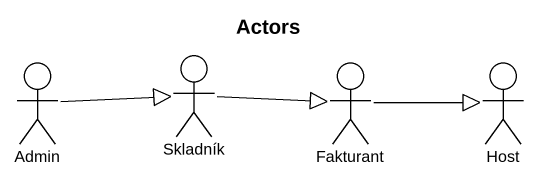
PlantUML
@startuml
title Actors
actor Admin
actor Skladník
actor Fakturant
actor Host
Admin -right-|> Skladník
Skladník -right-|> Fakturant
Fakturant -right-|> Host
@enduml
